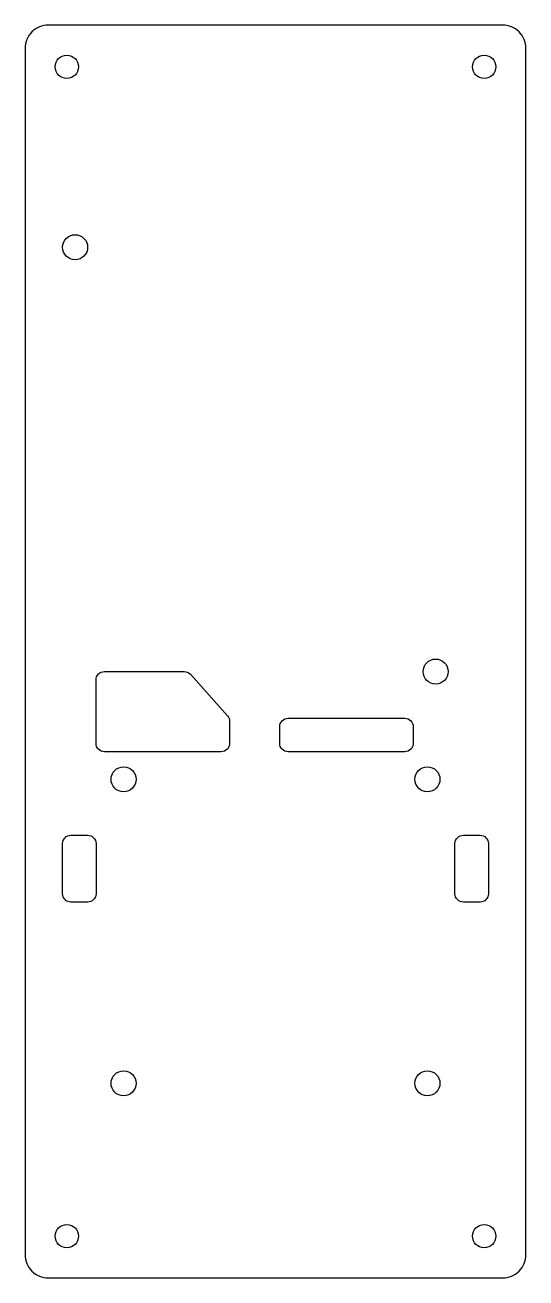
# Model space of a CAD drawing. Header units: millimetres. Extents: x -3 to 57, y -150 to 0.
import ezdxf

# ---------------------------------------------------------------- set-up
doc = ezdxf.new("R2010")
doc.units = ezdxf.units.MM

msp = doc.modelspace()

# ---------------------------------------------------------------- linework, layer by layer
for points in [[(54.4, -150, 0.414214), (57.2, -147.2), (57.2, -2.8, 0.414214), (54.4, 0), (0, 0, 0.414214), (-2.8, -2.8), (-2.8, -147.2, 0.414214), (0, -150)], [(17, -77.73), (21.45, -82.72, -0.184257), (21.7, -83.38), (21.7, -86, -0.414214), (20.7, -87), (6.7, -87, -0.414214), (5.7, -86), (5.7, -78.4, -0.414214), (6.7, -77.4), (16.25, -77.4, -0.21365)], [(28.7, -83), (42.7, -83, -0.414214), (43.7, -84), (43.7, -86, -0.414214), (42.7, -87), (28.7, -87, -0.414214), (27.7, -86), (27.7, -84, -0.414214)], [(1.7, -104), (1.7, -98, -0.414214), (2.7, -97), (4.7, -97, -0.414214), (5.7, -98), (5.7, -104, -0.414214), (4.7, -105), (2.7, -105, -0.414214)], [(52.7, -98), (52.7, -104, -0.414214), (51.7, -105), (49.7, -105, -0.414214), (48.7, -104), (48.7, -98, -0.414214), (49.7, -97), (51.7, -97, -0.414214)]]:
    msp.add_lwpolyline(points, format="xyb", close=True)
for centre, radius in [((2.2, -5), 1.4), ((52.2, -5), 1.4), ((3.2, -26.6), 1.5), ((46.38, -77.4), 1.5), ((9, -90.3), 1.5), ((45.4, -90.3), 1.5), ((9, -126.7), 1.5), ((45.4, -126.7), 1.5), ((2.2, -145), 1.4), ((52.2, -145), 1.4)]:
    msp.add_circle(centre, radius)

doc.saveas('drawing.dxf')
